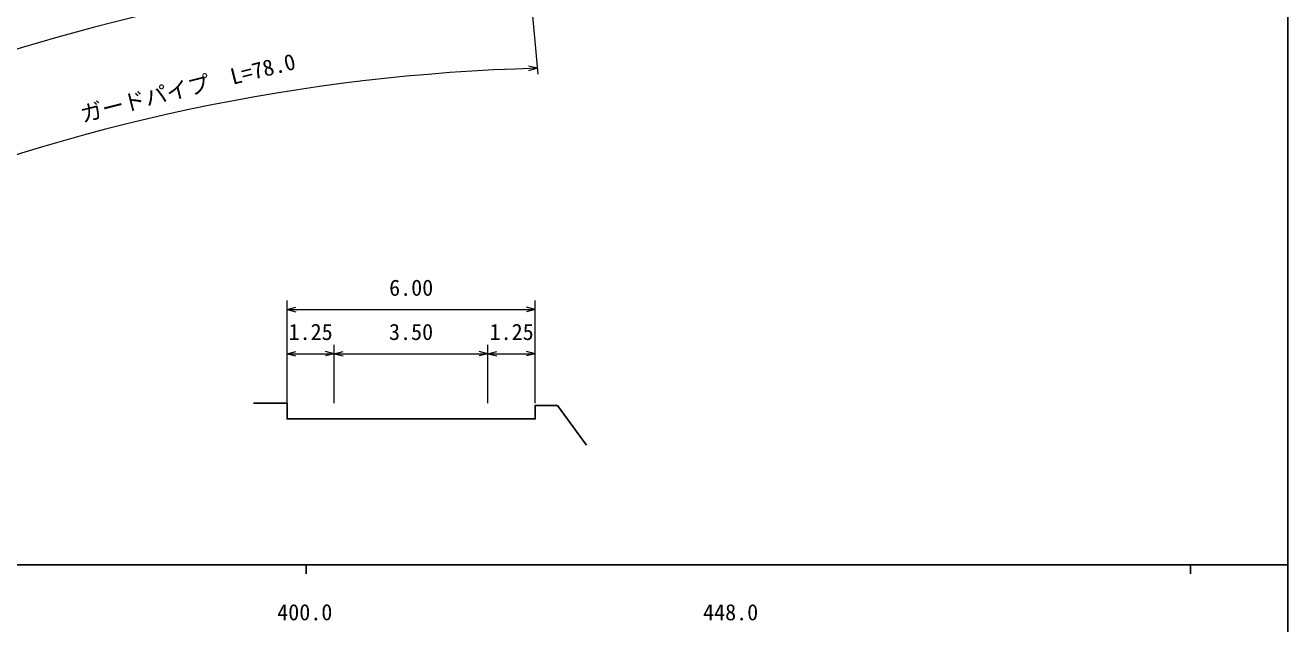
# Model space of a CAD drawing. Units: millimetres, scale not verified. Extents: x 40000 to 680000, y 20000 to 380000.
# Drawn here: x 436234 to 579000, y 198357 to 266017 of the extents above; entities that cross this region are included whole.
import ezdxf
from ezdxf.enums import TextEntityAlignment as Align

# ---------------------------------------------------------------- set-up
doc = ezdxf.new("R2010")
doc.units = ezdxf.units.MM
doc.header["$LTSCALE"] = 1000
for name, color, linetype, lineweight in [('M-BGD', 7, 'Continuous', 25), ('M-STR-HTXT', 7, 'Continuous', 13), ('M-TTL-BAND', 7, 'Continuous', 25)]:
    doc.layers.add(name, color=color, linetype=linetype, lineweight=lineweight)
doc.styles.add('ＭＳ ゴシック', font='')
doc.styles.get('ＭＳ ゴシック').set_extended_font_data('MS Gothic')

msp = doc.modelspace()

# ---------------------------------------------------------------- linework, layer by layer
at = {"layer": 'M-BGD'}
msp.add_lwpolyline([(462044, 223278), (465838, 223278), (465838, 221516), (493913, 221516), (493913, 223040), (496413, 223040), (499713, 218544)], dxfattribs=at)
at = {"layer": 'M-STR-HTXT'}
for p, q in [((490845, 296175), (494209, 260474)), ((494145, 261152), (493139, 261375)), ((494145, 261152), (493152, 260875)), ((465838, 223278), (465838, 234885)), ((493913, 223278), (493913, 234885)), ((465838, 233885), (466838, 234135)), ((465838, 233885), (493913, 233885)), ((465838, 233885), (466838, 233635)), ((493913, 233885), (492913, 234135)), ((493913, 233885), (492913, 233635)), ((471169, 223278), (471169, 229885)), ((488557, 223278), (488557, 229885)), ((465838, 228885), (466838, 229135)), ((465838, 228885), (471169, 228885)), ((465838, 228885), (466838, 228635)), ((471169, 228885), (470169, 229135)), ((471169, 228885), (470169, 228635)), ((471169, 228885), (472169, 229135)), ((471169, 228885), (488557, 228885)), ((471169, 228885), (472169, 228635)), ((488557, 228885), (487557, 229135)), ((488557, 228885), (487557, 228635)), ((488557, 228885), (489557, 229135)), ((488557, 228885), (493913, 228885)), ((488557, 228885), (489557, 228635)), ((493913, 228885), (492913, 229135)), ((493913, 228885), (492913, 228635))]:
    msp.add_line(p, q, dxfattribs=at)
for centre, end in [((498949, 54730), 109.67667), ((500041, 43142), 112.32508)]:
    msp.add_arc(centre, 218089, 91.5492, end, dxfattribs=at)
at = {"layer": 'M-TTL-BAND'}
for p, q in [((579000, 20000), (579000, 370000)), ((40000, 205000), (579000, 205000)), ((468000, 205000), (468000, 204000)), ((568000, 205000), (568000, 204000))]:
    msp.add_line(p, q, dxfattribs=at)

# ---------------------------------------------------------------- texts
at = {"layer": 'M-STR-HTXT', "style": 'ＭＳ ゴシック'}
msp.add_text('ガードパイプ  L=78.0', height=1833, rotation=14.086, dxfattribs=at).set_placement((454977, 257528), align=Align.BOTTOM_CENTER)
for s, p in [('6.00', (479876, 234885)), ('1.25', (468504, 229885)), ('3.50', (479863, 229885)), ('1.25', (491235, 229885))]:
    msp.add_text(s, height=1833, dxfattribs=at).set_placement(p, align=Align.BOTTOM_CENTER)
at = {"layer": 'M-TTL-BAND', "style": 'ＭＳ ゴシック'}
for s, p in [('400.0', (467844, 198195)), ('448.0', (516000, 198195))]:
    msp.add_text(s, height=1833, dxfattribs=at).set_placement(p, align=Align.BOTTOM_CENTER)

doc.saveas('drawing.dxf')
